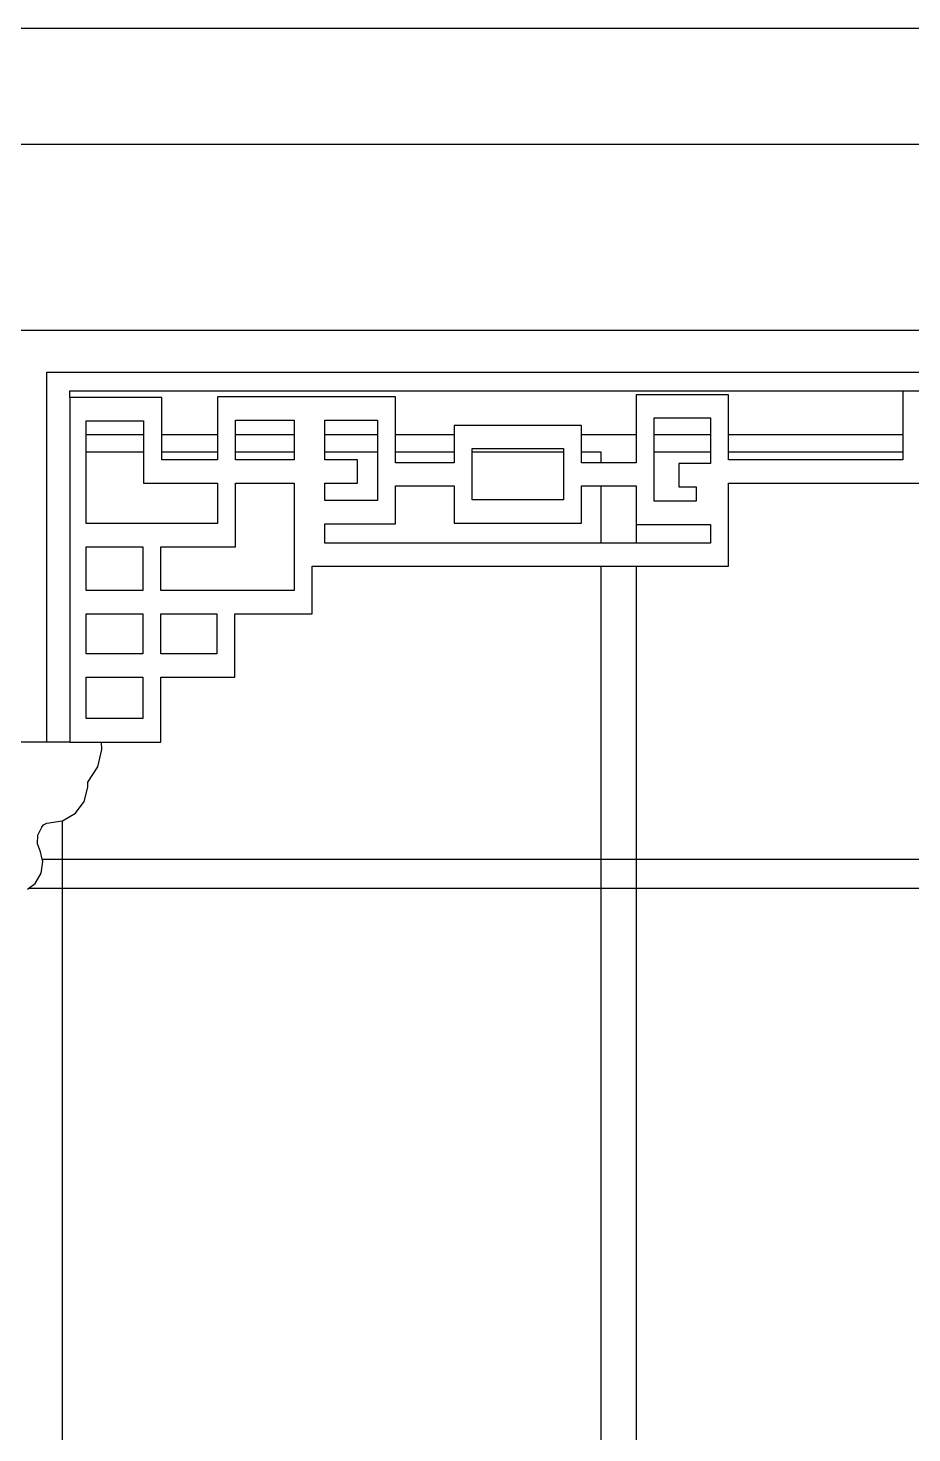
# Model space of a CAD drawing. Extents: x -24961 to 905641, y -154323 to 635957.
# Drawn here: x 398487 to 400008, y -117989 to -115572 of the extents above; entities that cross this region are included whole.
import ezdxf

# ---------------------------------------------------------------- set-up
doc = ezdxf.new("R2010")
doc.units = 0
doc.header["$LTSCALE"] = 1000
doc.header["$MEASUREMENT"] = 0
doc.layers.add('DOTE', color=1, linetype='Continuous')
doc.layers.add('窗', color=154, linetype='Continuous')

msp = doc.modelspace()

# ---------------------------------------------------------------- linework, layer by layer
for p, q in [((398417.4, -115571.9), (401936.8, -115571.9)), ((398462.5, -115771.9), (401891.2, -115771.9)), ((398462.5, -116091.9), (400177.1, -116091.9)), ((398519, -116163.9), (400177.1, -116163.9)), ((398519, -116800.6), (398519, -116163.9)), ((398558.7, -116195.9), (399992.3, -116195.9)), ((398558.7, -116207.5), (398558.7, -116195.9)), ((398716.9, -116207.5), (398558.7, -116207.5)), ((398558.7, -116207.5), (398558.7, -116800.6)), ((398716.9, -116271.9), (398716.9, -116207.5)), ((399119.4, -116206.6), (398812.7, -116206.6)), ((398812.7, -116206.6), (398812.7, -116271.9)), ((399119.4, -116271.9), (399119.4, -116206.6)), ((399692.3, -116202.8), (399533.2, -116202.8)), ((399533.2, -116202.8), (399533.2, -116271.9)), ((399692.3, -116271.9), (399692.3, -116202.8)), ((399992.3, -116195.9), (400023.4, -116195.9)), ((399992.3, -116195.9), (399992.3, -116271.9)), ((398586.8, -116247.5), (398685.8, -116247.5)), ((398586.8, -116271.9), (398586.8, -116247.5)), ((398685.8, -116247.5), (398685.8, -116271.9)), ((398843.8, -116246.6), (398945, -116246.6)), ((398843.8, -116271.9), (398843.8, -116246.6)), ((398945, -116246.6), (398945, -116271.9)), ((398997.4, -116246.6), (399088.3, -116246.6)), ((398997.4, -116271.9), (398997.4, -116246.6)), ((399088.3, -116246.6), (399088.3, -116271.9)), ((399439.5, -116255.6), (399220.2, -116255.6)), ((399220.2, -116255.6), (399220.2, -116271.9)), ((399439.5, -116271.9), (399439.5, -116255.6)), ((399564.3, -116242.8), (399661.2, -116242.8)), ((399564.3, -116271.9), (399564.3, -116242.8)), ((399661.2, -116242.8), (399661.2, -116271.9)), ((398685.8, -116271.9), (398586.8, -116271.9)), ((398586.8, -116301.9), (398586.8, -116271.9)), ((398685.8, -116271.9), (398685.8, -116301.9)), ((398812.7, -116271.9), (398716.9, -116271.9)), ((398716.9, -116301.9), (398716.9, -116271.9)), ((398812.7, -116271.9), (398812.7, -116301.9)), ((398945, -116271.9), (398843.8, -116271.9)), ((398843.8, -116301.9), (398843.8, -116271.9)), ((398945, -116271.9), (398945, -116301.9)), ((399088.3, -116271.9), (398997.4, -116271.9)), ((398997.4, -116301.9), (398997.4, -116271.9)), ((399088.3, -116271.9), (399088.3, -116301.9)), ((399220.2, -116271.9), (399119.4, -116271.9)), ((399119.4, -116301.9), (399119.4, -116271.9)), ((399220.2, -116271.9), (399220.2, -116301.9)), ((399533.2, -116271.9), (399439.5, -116271.9)), ((399439.5, -116301.9), (399439.5, -116271.9)), ((399533.2, -116271.9), (399533.2, -116319.8)), ((399661.2, -116271.9), (399564.3, -116271.9)), ((399564.3, -116301.9), (399564.3, -116271.9)), ((399661.2, -116271.9), (399661.2, -116301.9)), ((399992.3, -116271.9), (399692.3, -116271.9)), ((399692.3, -116301.9), (399692.3, -116271.9)), ((399992.3, -116271.9), (399992.3, -116301.9)), ((398685.8, -116301.9), (398586.8, -116301.9)), ((398586.8, -116424.6), (398586.8, -116301.9)), ((398685.8, -116301.9), (398685.8, -116354.8)), ((398812.7, -116301.9), (398716.9, -116301.9)), ((398716.9, -116314.8), (398716.9, -116301.9)), ((398812.7, -116301.9), (398812.7, -116314.8)), ((398945, -116301.9), (398843.8, -116301.9)), ((398843.8, -116314.8), (398843.8, -116301.9)), ((398945, -116301.9), (398945, -116314.8)), ((399088.3, -116301.9), (398997.4, -116301.9)), ((398997.4, -116314.8), (398997.4, -116301.9)), ((399088.3, -116301.9), (399088.3, -116385)), ((399220.2, -116301.9), (399119.4, -116301.9)), ((399119.4, -116319.8), (399119.4, -116301.9)), ((399220.2, -116301.9), (399220.2, -116319.8)), ((399251.3, -116295.6), (399408.4, -116295.6)), ((399251.3, -116301.9), (399251.3, -116295.6)), ((399408.4, -116301.9), (399251.3, -116301.9)), ((399251.3, -116383.9), (399251.3, -116301.9)), ((399408.4, -116295.6), (399408.4, -116301.9)), ((399408.4, -116301.9), (399408.4, -116383.9)), ((399473.2, -116301.9), (399439.5, -116301.9)), ((399439.5, -116319.8), (399439.5, -116301.9)), ((399473.2, -116319.8), (399473.2, -116301.9)), ((399661.2, -116301.9), (399564.3, -116301.9)), ((399564.3, -116386.1), (399564.3, -116301.9)), ((399661.2, -116301.9), (399661.2, -116321.1)), ((399992.3, -116301.9), (399692.3, -116301.9)), ((399692.3, -116315.1), (399692.3, -116301.9)), ((399992.3, -116301.9), (399992.3, -116315.1)), ((398812.7, -116314.8), (398716.9, -116314.8)), ((398945, -116314.8), (398843.8, -116314.8)), ((399053.9, -116314.8), (398997.4, -116314.8)), ((399053.9, -116354.8), (399053.9, -116314.8)), ((399220.2, -116319.8), (399119.4, -116319.8)), ((399473.2, -116319.8), (399439.5, -116319.8)), ((399533.2, -116319.8), (399473.2, -116319.8)), ((399606.8, -116321.1), (399606.8, -116361.1)), ((399661.2, -116321.1), (399606.8, -116321.1)), ((399992.3, -116315.1), (399692.3, -116315.1)), ((398685.8, -116354.8), (398812.7, -116354.8)), ((398812.7, -116354.8), (398812.7, -116424.6)), ((398843.8, -116354.8), (398945, -116354.8)), ((398843.8, -116464.6), (398843.8, -116354.8)), ((398945, -116354.8), (398945, -116539.6)), ((398997.4, -116354.8), (399053.9, -116354.8)), ((398997.4, -116385), (398997.4, -116354.8)), ((399119.4, -116359.8), (399220.2, -116359.8)), ((399119.4, -116425), (399119.4, -116359.8)), ((399220.2, -116359.8), (399220.2, -116423.9)), ((399439.5, -116423.9), (399439.5, -116359.8)), ((399439.5, -116359.8), (399473.2, -116359.8)), ((399473.2, -116458.1), (399473.2, -116359.8)), ((399473.2, -116359.8), (399533.2, -116359.8)), ((399533.2, -116359.8), (399533.2, -116426.1)), ((399606.8, -116361.1), (399636.6, -116361.1)), ((399636.6, -116361.1), (399636.6, -116386.1)), ((399692.3, -116355.1), (400177.1, -116355.1)), ((399692.3, -116498.1), (399692.3, -116355.1)), ((399088.3, -116385), (398997.4, -116385)), ((399408.4, -116383.9), (399251.3, -116383.9)), ((399636.6, -116386.1), (399564.3, -116386.1)), ((398812.7, -116424.6), (398586.8, -116424.6)), ((398997.4, -116425), (399119.4, -116425)), ((398997.4, -116458.1), (398997.4, -116425)), ((399220.2, -116423.9), (399439.5, -116423.9)), ((399533.2, -116426.1), (399533.2, -116458.1)), ((399533.2, -116426.1), (399533.2, -116426.1)), ((399533.2, -116426.1), (399661.2, -116426.1)), ((399661.2, -116426.1), (399661.2, -116458.1)), ((398586.8, -116539.6), (398586.8, -116464.6)), ((398586.8, -116464.6), (398684.2, -116464.6)), ((398684.2, -116464.6), (398684.2, -116539.6)), ((398715.3, -116464.6), (398843.8, -116464.6)), ((398715.3, -116539.6), (398715.3, -116464.6)), ((399473.2, -116458.1), (398997.4, -116458.1)), ((399533.2, -116458.1), (399473.2, -116458.1)), ((399661.2, -116458.1), (399533.2, -116458.1)), ((398976.1, -116579.6), (398976.1, -116498.1)), ((398976.1, -116498.1), (399473.2, -116498.1)), ((399473.2, -116498.1), (399533.2, -116498.1)), ((399533.2, -116498.1), (399692.3, -116498.1)), ((398684.2, -116539.6), (398586.8, -116539.6)), ((398945, -116539.6), (398715.3, -116539.6)), ((398586.8, -116648.9), (398586.8, -116579.6)), ((398586.8, -116579.6), (398684.2, -116579.6)), ((398684.2, -116579.6), (398684.2, -116648.9)), ((398715.3, -116579.6), (398811.9, -116579.6)), ((398715.3, -116648.9), (398715.3, -116579.6)), ((398811.9, -116579.6), (398811.9, -116648.9)), ((398843, -116579.6), (398976.1, -116579.6)), ((398843, -116688.9), (398843, -116579.6)), ((398684.2, -116648.9), (398586.8, -116648.9)), ((398811.9, -116648.9), (398715.3, -116648.9)), ((398586.8, -116760), (398586.8, -116688.9)), ((398586.8, -116688.9), (398684.2, -116688.9)), ((398684.2, -116688.9), (398684.2, -116760)), ((398715.3, -116688.9), (398843, -116688.9)), ((398715.3, -116800.6), (398715.3, -116688.9)), ((398684.2, -116760), (398586.8, -116760)), ((398519, -116800.6), (398465.7, -116800.6)), ((398558.7, -116800.6), (398519, -116800.6)), ((398558.7, -116800.6), (398613.6, -116800.6)), ((398606.8, -116843.3), (398613.8, -116813.1)), ((398613.8, -116813.1), (398613.6, -116800.6)), ((398613.6, -116800.6), (398715.3, -116800.6)), ((398589.8, -116869.3), (398606.8, -116843.3)), ((398583.6, -116902.6), (398589.9, -116877.9)), ((398589.9, -116877.9), (398589.8, -116869.3)), ((398568.3, -116923.1), (398583.6, -116902.6)), ((398546.3, -116936.1), (398568.3, -116923.1)), ((398504, -116960.5), (398510.4, -116947)), ((398510.4, -116947), (398513.7, -116943.1)), ((398513.7, -116943.1), (398519.2, -116940.4)), ((398519.2, -116940.4), (398545.7, -116936.2)), ((398545.7, -116936.2), (398546.3, -116936.1)), ((398503.4, -116975.5), (398504, -116960.5)), ((398508.6, -116989.6), (398503.4, -116975.5)), ((398511.4, -117001.9), (398508.6, -116989.6)), ((398509.5, -117026.4), (398512.4, -117006.2)), ((398512.4, -117006.2), (398511.4, -117001.9)), ((398499.1, -117043.9), (398509.5, -117026.4)), ((398485.7, -117053.8), (398488.3, -117051.9)), ((398488.3, -117051.9), (398499.1, -117043.9))]:
    msp.add_line(p, q)
at = {"layer": 'DOTE'}
msp.add_line((392103, -115571.9), (443041.3, -115571.9), dxfattribs=at)
at = {"layer": '窗'}
for p, q in [((399473.2, -117001.9), (399473.2, -116498.1)), ((399533.2, -116498.1), (399533.2, -117001.9)), ((398545.7, -116936.2), (398545.7, -117001.9)), ((398511.4, -117001.9), (398545.7, -117001.9)), ((398545.7, -117001.9), (398545.7, -117051.9)), ((398545.7, -117001.9), (399473.2, -117001.9)), ((399473.2, -117051.9), (399473.2, -117001.9)), ((399473.2, -117001.9), (399533.2, -117001.9)), ((399533.2, -117001.9), (399533.2, -117051.9)), ((399533.2, -117001.9), (400460.7, -117001.9)), ((398488.3, -117051.9), (398545.7, -117051.9)), ((398545.7, -117051.9), (399473.2, -117051.9)), ((398545.7, -117051.9), (398545.7, -119941.9)), ((399473.2, -119941.9), (399473.2, -117051.9)), ((399473.2, -117051.9), (399533.2, -117051.9)), ((399533.2, -117051.9), (400460.7, -117051.9)), ((399533.2, -117051.9), (399533.2, -119941.9))]:
    msp.add_line(p, q, dxfattribs=at)

doc.saveas('drawing.dxf')
